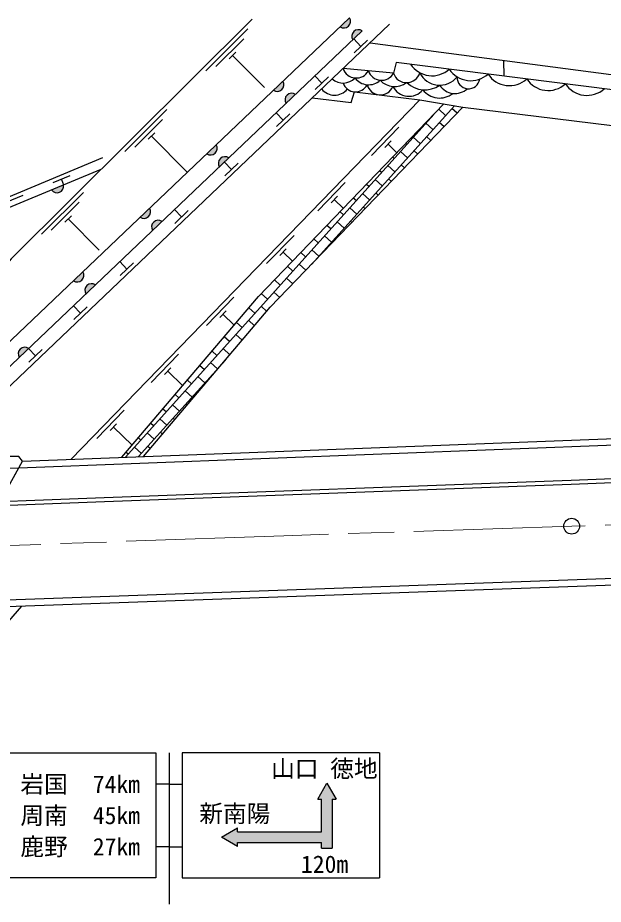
# Model space of a CAD drawing. Units: millimetres at full size, sheet at 1:1000; details may follow other scales. Extents: x 40000 to 680000, y 20000 to 380000.
# Drawn here: x 432548 to 477069, y 248902 to 316278 of the extents above; entities that cross this region are included whole.
import ezdxf
from ezdxf.enums import TextEntityAlignment as Align

# ---------------------------------------------------------------- set-up
doc = ezdxf.new("R2010")
doc.units = ezdxf.units.MM
doc.header["$LTSCALE"] = 1000
doc.linetypes.add('CHAIN', pattern=[18.5, 12, -1.5, 3.5, -1.5])
for name, color, linetype, lineweight in [('M-BGD', 7, 'Continuous', 25), ('M-BMK', 2, 'CHAIN', 13), ('M-BMK-SRVR', 3, 'Continuous', 25), ('M-STR-STR1', 1, 'Continuous', 25), ('M-STR-STRC', 7, 'Continuous', 25)]:
    doc.layers.add(name, color=color, linetype=linetype, lineweight=lineweight)
doc.styles.add('ＭＳ ゴシック', font='')
doc.styles.get('ＭＳ ゴシック').set_extended_font_data('MS Gothic')

msp = doc.modelspace()

# ---------------------------------------------------------------- hatches: boundary and pattern name
at = {"layer": 'M-BGD'}
for points in [[(457782, 316277), (457064, 315594, 0.82183)], [(458017, 314593), (458735, 315276, 0.82183)], [(452711, 311451), (451994, 310768, 0.82183)], [(452947, 309766), (453665, 310449, 0.82183)], [(447641, 306625), (446924, 305942, 0.82183)], [(447877, 304940), (448595, 305623, 0.82183)], [(436038, 303580), (435122, 303202, 0.82183)], [(442571, 301799), (441853, 301115, 0.82183)], [(442807, 300114), (443524, 300797, 0.82183)], [(437501, 296972), (436783, 296289, 0.82183)], [(437737, 295288), (438454, 295971, 0.82183)], [(432666, 290461), (433384, 291144, 0.82183)]]:
    msp.add_hatch(color=256, dxfattribs=at).paths.add_polyline_path(points)
at = {"layer": 'M-STR-STRC'}
msp.add_hatch(color=256, dxfattribs=at).paths.add_polyline_path([(455654, 253161), (455654, 253602), (449248, 253602), (449248, 253300), (448036, 254000), (449248, 254700), (449248, 254402), (455654, 254402), (455654, 256900), (455354, 256900), (456054, 258111), (456754, 256900), (456454, 256900), (456454, 253161)])

# ---------------------------------------------------------------- linework, layer by layer
at = {"layer": 'M-BGD'}
for p, q in [((457782, 316277), (406729, 267681)), ((460822, 315776), (408347, 265826)), ((450051, 315422), (446859, 312249)), ((458735, 315276), (407682, 266679)), ((449730, 314681), (447603, 312565)), ((458626, 314100), (458091, 314663)), ((458119, 313618), (459133, 314583)), ((459333, 314358), (530660, 305060)), ((449126, 313657), (448630, 313164)), ((448878, 313410), (451303, 310971)), ((469525, 311844), (469496, 313033)), ((455681, 311297), (455146, 311859)), ((455174, 310814), (456188, 311780)), ((436623, 282727), (463128, 310032)), ((443888, 309296), (440697, 306124)), ((454889, 297532), (465745, 309589)), ((465080, 308851), (464558, 309320)), ((465960, 309027), (465561, 309386)), ((440731, 282884), (464176, 308923)), ((452728, 308485), (452192, 309048)), ((452221, 308003), (453235, 308968)), ((464063, 308798), (464059, 308801)), ((443568, 308555), (441440, 306440)), ((461534, 307960), (459445, 305807)), ((464116, 307781), (463581, 308263)), ((464960, 307989), (464598, 308316)), ((442964, 307531), (442468, 307038)), ((442716, 307284), (445415, 304570)), ((463099, 307727), (463059, 307764)), ((463961, 306952), (463634, 307246)), ((460948, 306926), (460461, 306423)), ((460705, 306674), (461379, 306020)), ((462136, 306657), (462060, 306726)), ((463153, 306711), (462618, 307192)), ((462189, 305640), (461654, 306122)), ((462961, 305914), (462671, 306176)), ((448796, 304743), (448261, 305305)), ((448289, 304260), (449303, 305226)), ((461172, 305587), (461060, 305688)), ((460209, 304517), (460061, 304650)), ((461226, 304570), (460690, 305052)), ((461962, 304876), (461707, 305105)), ((436511, 304261), (435220, 303721)), ((435866, 303991), (436034, 303588)), ((460262, 303500), (459727, 303982)), ((460962, 303838), (460744, 304035)), ((457444, 303746), (455355, 301594)), ((459245, 303447), (459061, 303613)), ((432942, 302769), (431651, 302228)), ((437550, 302995), (434358, 299822)), ((456858, 302712), (456371, 302210)), ((458282, 302377), (458062, 302575)), ((459298, 302430), (458763, 302912)), ((459963, 302801), (459780, 302965)), ((437229, 302253), (435102, 300138)), ((456615, 302461), (457306, 301790)), ((458963, 301763), (458817, 301895)), ((436625, 301229), (436129, 300736)), ((445005, 301134), (444469, 301696)), ((444498, 300651), (445512, 301616)), ((457318, 301307), (457062, 301537)), ((458335, 301360), (457800, 301842)), ((436377, 300983), (438735, 298611)), ((456354, 300237), (456062, 300499)), ((457371, 300290), (456836, 300772)), ((457964, 300725), (457853, 300825)), ((453556, 299740), (451466, 297588)), ((455391, 299166), (455063, 299462)), ((456408, 299220), (455873, 299701)), ((456964, 299688), (456890, 299755)), ((452970, 298706), (452483, 298204)), ((455444, 298150), (454909, 298631)), ((455965, 298650), (455926, 298685)), ((452726, 298455), (453433, 297769)), ((454427, 298096), (454063, 298424)), ((440849, 297179), (440314, 297741)), ((440342, 296696), (441356, 297661)), ((453464, 297026), (453064, 297386)), ((454465, 297093), (453946, 297561)), ((454965, 297612), (454962, 297615)), ((453466, 296055), (452982, 296491)), ((452500, 295956), (452064, 296349)), ((451537, 294886), (451065, 295311)), ((452466, 295018), (452019, 295421)), ((448983, 295029), (446893, 292877)), ((437320, 293819), (436784, 294381)), ((436813, 293336), (437827, 294301)), ((448397, 293995), (447909, 293493)), ((450573, 293816), (450118, 294226)), ((451486, 293963), (451055, 294351)), ((448153, 293744), (449006, 292917)), ((449610, 292746), (449185, 293128)), ((450553, 292865), (450091, 293281)), ((448646, 291676), (448252, 292030)), ((449620, 291767), (449128, 292211)), ((433908, 290571), (433373, 291134)), ((448688, 290669), (448164, 291140)), ((433401, 290089), (434415, 291054)), ((444783, 290703), (442694, 288550)), ((447683, 290605), (447320, 290932)), ((441734, 282923), (448336, 290255)), ((446719, 289535), (446387, 289834)), ((447736, 289589), (447201, 290070)), ((448221, 290120), (448218, 290124)), ((444198, 289669), (443710, 289167)), ((443954, 289418), (445094, 288311)), ((447289, 289022), (447254, 289054)), ((445755, 288465), (445454, 288736)), ((446772, 288518), (446237, 289000)), ((445809, 287448), (445274, 287930)), ((446356, 287924), (446291, 287983)), ((444792, 287395), (444522, 287638)), ((440653, 286448), (438564, 284296)), ((443828, 286325), (443589, 286540)), ((444845, 286378), (444310, 286860)), ((445423, 286826), (445327, 286913)), ((443882, 285308), (443347, 285790)), ((444491, 285728), (444363, 285843)), ((440068, 285414), (439580, 284912)), ((439824, 285163), (441246, 283782)), ((442865, 285255), (442657, 285442)), ((441901, 284185), (441724, 284344)), ((442918, 284238), (442383, 284720)), ((443558, 284630), (443400, 284773)), ((442626, 283533), (442436, 283703)), ((440938, 283115), (440791, 283246)), ((441955, 283168), (441419, 283650)), ((432830, 271558), (423193, 260557))]:
    msp.add_line(p, q, dxfattribs=at)
for points in [[(450372, 316165), (432052, 297952), (421733, 285814)], [(530131, 304175), (461319, 312882), (461119, 312065), (457294, 312418)], [(454948, 310185), (457889, 309831), (458155, 310644), (463128, 310032), (466395, 309479), (528736, 301842)], [(440475, 282875), (450848, 295086), (464948, 309724)], [(442120, 282938), (451748, 294272), (466395, 309479)], [(439005, 305629), (427294, 300732), (407401, 296652), (406029, 296165), (402540, 294001), (401656, 290762), (402623, 287691), (404199, 285399), (406280, 283677), (407880, 282960), (412296, 282202), (429675, 282448)], [(431800, 282935), (431901, 286012), (421733, 285814), (416109, 285131), (411072, 285152), (407820, 285718), (405172, 288156), (403790, 290360), (403766, 292939), (406231, 295341), (424654, 299512), (430766, 301403), (438903, 304763)], [(402591, 282999), (404230, 281816), (406497, 280849), (409069, 280103), (411863, 279691), (415119, 279430), (425939, 279306), (439132, 279814), (474623, 281129), (501219, 282197), (535528, 283530), (574162, 285038)], [(402415, 282756), (404081, 281553), (406396, 280566), (409005, 279810), (411829, 279393), (415105, 279130), (425943, 279006), (439143, 279515), (474634, 280829), (501231, 281897), (535539, 283231), (574166, 284738)]]:
    msp.add_lwpolyline(points, dxfattribs=at)
for centre, radius, start, end in [((457355, 316007), 505, 234.75889, 32.41708), ((458444, 314863), 505, 54.75889, 212.41708), ((464049, 313820), 1955, 213.40772, 312.16962), ((458289, 312742), 1046, 198.04698, 331.40584), ((460201, 312566), 1046, 198.04698, 331.40584), ((462113, 312389), 1046, 198.04698, 343.97609), ((464634, 312832), 1683, 205.74402, 321.75576), ((466993, 313447), 1955, 213.40772, 312.16962), ((469937, 313074), 1955, 213.40772, 312.16962), ((452285, 311180), 505, 234.75889, 32.41708), ((457286, 312577), 1261, 229.08858, 315.96673), ((458224, 311632), 990, 198.57042, 333.42342), ((459229, 312479), 1296, 216.92166, 312.53115), ((461209, 312539), 1499, 222.59429, 307.11004), ((463504, 312796), 1998, 226.62273, 304.45353), ((466821, 311748), 866, 177.22539, 351.25223), ((472881, 312702), 1955, 213.40772, 312.16962), ((456634, 311653), 1257, 219.08302, 320.73242), ((460116, 311451), 1040, 194.58547, 337.08553), ((462291, 311678), 1372, 207.4513, 320.40353), ((464621, 311783), 1606, 217.58131, 308.64586), ((465795, 311902), 1384, 213.01896, 312.74883), ((464634, 311148), 0.000124, 326.98104, 213.01897), ((475825, 312329), 1955, 213.40772, 312.16962), ((453373, 310037), 505, 54.75889, 212.41708), ((447215, 306354), 505, 234.75889, 32.41708), ((448303, 305211), 505, 54.75889, 212.41708), ((435542, 303481), 505, 213.60614, 11.26433), ((442145, 301528), 505, 234.75889, 32.41708), ((443233, 300385), 505, 54.75889, 212.41708), ((437074, 296702), 505, 234.75889, 32.41708), ((438163, 295558), 505, 54.75889, 212.41708), ((433093, 290732), 505, 54.75889, 212.41708)]:
    msp.add_arc(centre, radius, start, end, dxfattribs=at)
at = {"layer": 'M-BMK'}
msp.add_lwpolyline([(574206, 281144), (512682, 278866), (474669, 277633), (452783, 276911), (429300, 276079), (408018, 275245), (375064, 274286), (343922, 272935), (333723, 272789), (326297, 272983), (322153, 273150), (317593, 273379), (312448, 273907), (307136, 274630), (301296, 275771), (295916, 277086), (291773, 278226), (285237, 280367), (276813, 284073)], dxfattribs=at)
at = {"layer": 'M-BMK-SRVR'}
msp.add_circle((474669, 277633), 600, dxfattribs=at)
at = {"layer": 'M-STR-STR1'}
for p, q in [((432914, 282585), (516329, 285782)), ((432914, 282585), (516329, 285782)), ((432630, 282074), (516060, 285271)), ((432630, 282074), (516060, 285271)), ((426666, 271338), (432914, 282585)), ((426950, 271849), (432630, 282074)), ((510282, 274315), (426666, 271338)), ((510282, 274315), (426666, 271338)), ((510551, 274825), (426950, 271849)), ((510551, 274825), (426950, 271849))]:
    msp.add_line(p, q, dxfattribs=at)
msp.add_lwpolyline([(432914, 282585), (432626, 282942), (430974, 282928), (430762, 282491), (429675, 282448), (429647, 282011), (432630, 282074)], dxfattribs=at)
at = {"layer": 'M-STR-STRC'}
for p, q in [((428052, 260402), (443052, 260402)), ((443052, 260402), (443052, 250902)), ((444052, 260402), (444052, 248902)), ((444052, 260402), (444052, 248902)), ((460052, 260402), (445052, 260402)), ((445052, 260402), (445052, 250902)), ((460052, 260402), (460052, 250902)), ((444052, 258027), (443052, 258027)), ((444052, 258027), (445052, 258027)), ((455354, 256900), (455654, 256900)), ((455654, 254402), (455654, 256900)), ((456454, 256900), (456754, 256900)), ((456454, 256900), (456454, 253161)), ((449248, 254402), (449248, 254700)), ((449248, 254402), (455654, 254402)), ((449248, 253602), (455654, 253602)), ((449248, 253300), (449248, 253602)), ((455654, 253161), (455654, 253602)), ((444052, 253277), (443052, 253277)), ((444052, 253277), (445052, 253277)), ((455654, 253161), (456454, 253161)), ((443052, 250902), (428052, 250902)), ((445052, 250902), (460052, 250902))]:
    msp.add_line(p, q, dxfattribs=at)
for points in [[(455354, 256900), (456054, 258111), (456754, 256900)], [(449248, 253300), (448036, 254000), (449248, 254700)]]:
    msp.add_lwpolyline(points, dxfattribs=at)

# ---------------------------------------------------------------- texts
at = {"layer": 'M-STR-STRC', "style": 'ＭＳ ゴシック'}
for s, p in [('山口 徳地', (455863, 259212)), ('岩国', (434552, 258027)), ('74km', (440052, 258027)), ('周南', (434552, 255652)), ('45km', (440052, 255652)), ('新南陽', (449057, 255801)), ('鹿野', (434552, 253277)), ('27km', (440052, 253277)), ('120m', (455879, 251949))]:
    msp.add_text(s, height=1320, dxfattribs=at).set_placement(p, align=Align.MIDDLE_CENTER)

doc.saveas('drawing.dxf')
